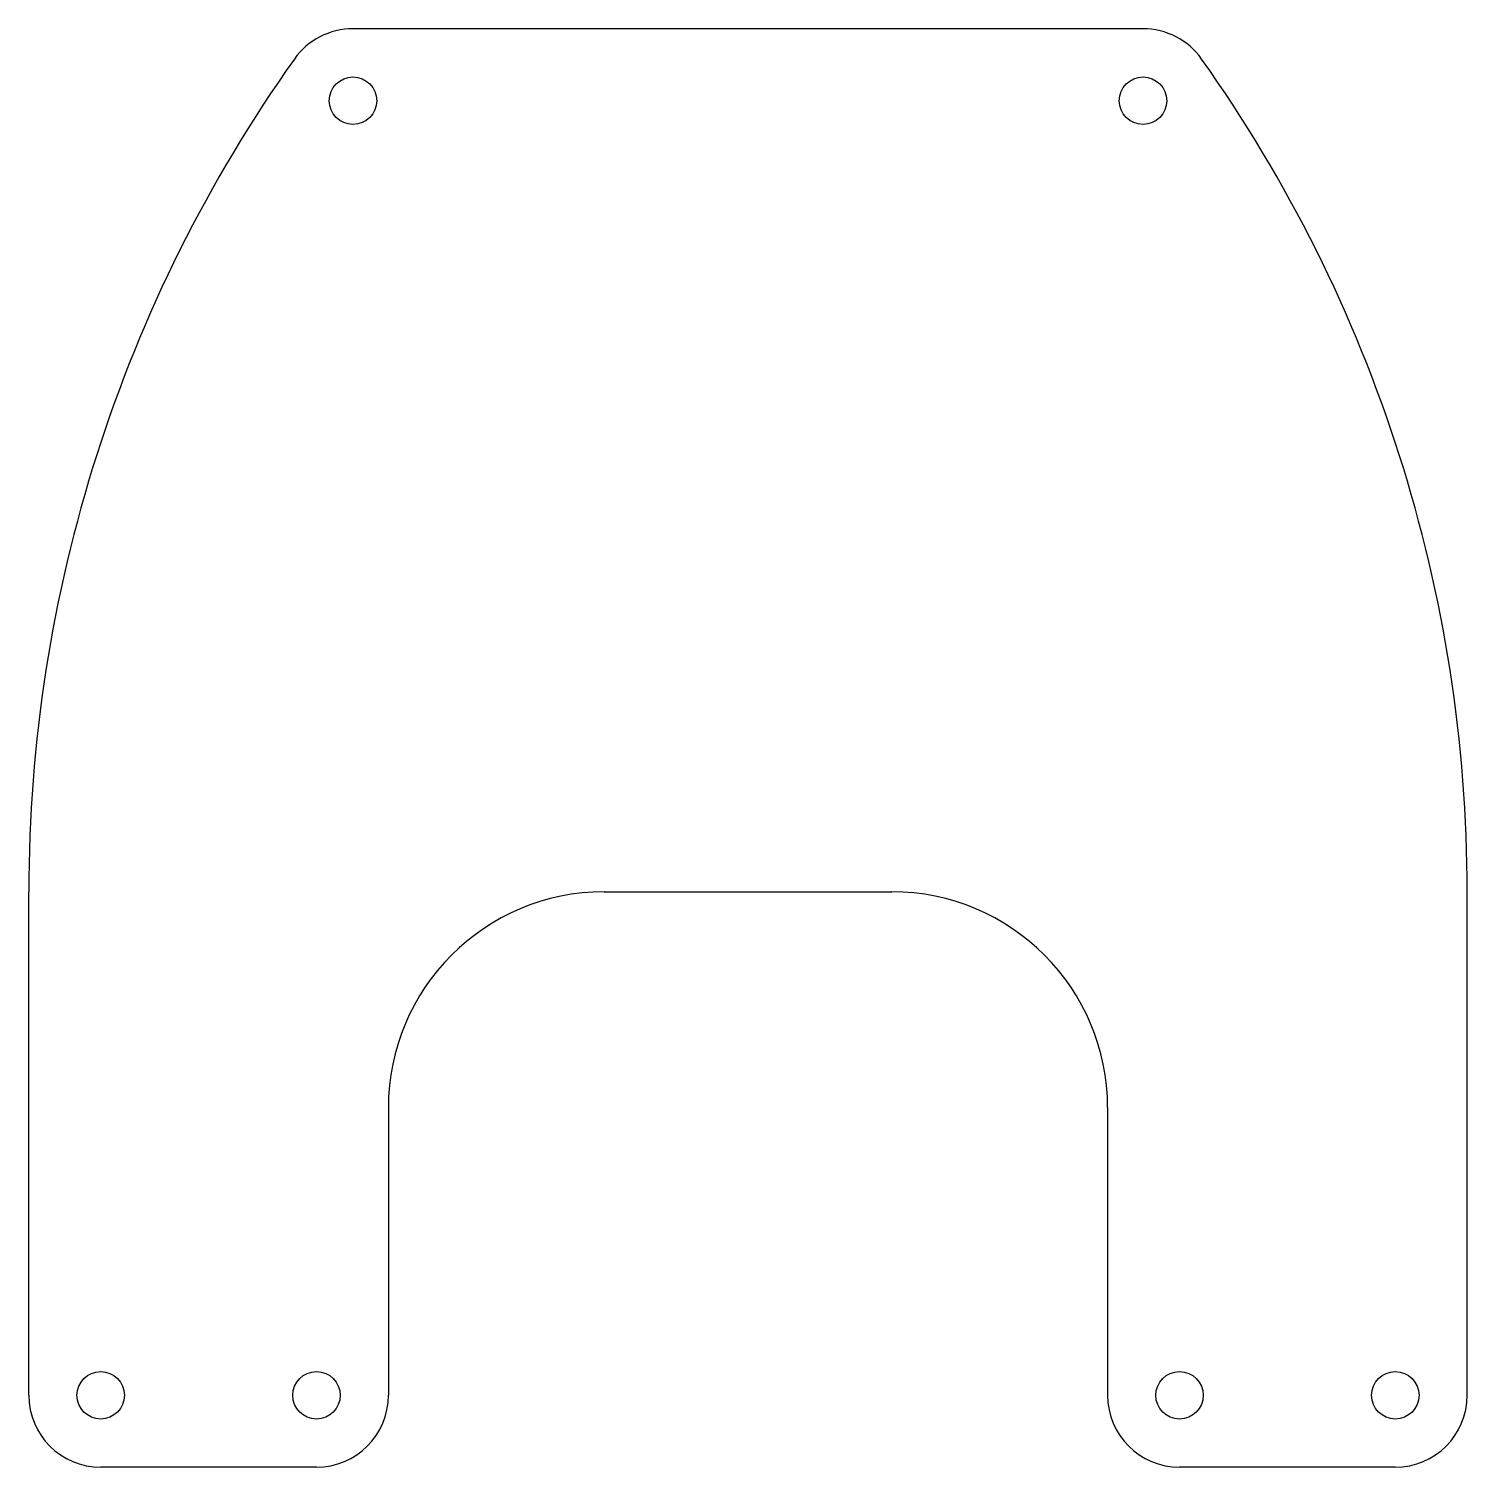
# Model space of a CAD drawing. Header units: millimetres. Extents: x -100 to 0, y 0 to 100.
import ezdxf

# ---------------------------------------------------------------- set-up
doc = ezdxf.new("R2010")
doc.units = ezdxf.units.MM

msp = doc.modelspace()

# ---------------------------------------------------------------- linework, layer by layer
at = {"color": 7, "linetype": 'Continuous', "lineweight": 25}
for p, q in [((-22.54, 100), (-77.46, 100)), ((-100, 5), (-100, 40)), ((-60, 40), (-40, 40)), ((0, 5), (0, 40)), ((-75, 25), (-75, 5)), ((-25, 25), (-25, 5)), ((-80, 0), (-95, 0)), ((-5, 0), (-20, 0))]:
    msp.add_line(p, q, dxfattribs=at)
for centre in [(-77.46, 95), (-22.54, 95), (-95, 5), (-80, 5), (-20, 5), (-5, 5)]:
    msp.add_circle(centre, 1.65, dxfattribs=at)
for centre, radius, start, end in [((-77.46, 95), 5, 90, 144.6235), ((-22.54, 95), 5, 35.3765, 90), ((0, 40), 100, 144.6235, 180), ((-100, 40), 100, 0, 35.3765), ((-60, 25), 15, 90, 180), ((-40, 25), 15, 0, 90), ((-95, 5), 5, 180, 270), ((-80, 5), 5, 270, 0), ((-20, 5), 5, 180, 270), ((-5, 5), 5, 270, 0)]:
    msp.add_arc(centre, radius, start, end, dxfattribs=at)

doc.saveas('drawing.dxf')
